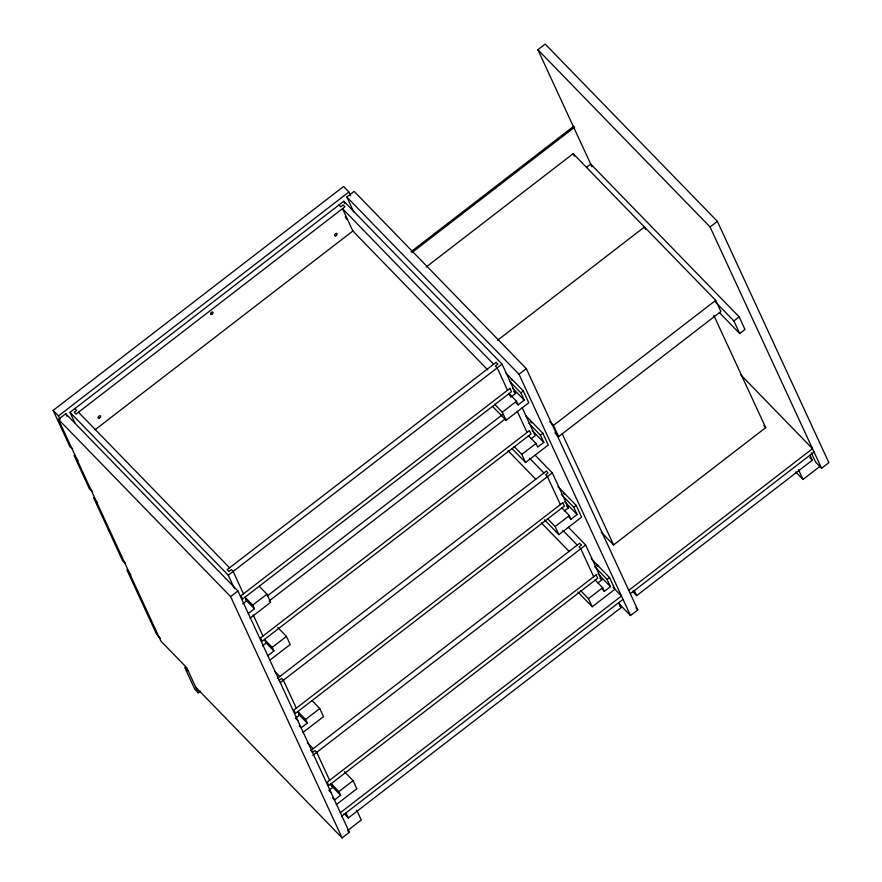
<?xml version="1.0" encoding="UTF-8"?>
<svg xmlns="http://www.w3.org/2000/svg" width="882" height="882" viewBox="0 0 882 882"><rect width="100%" height="100%" fill="white"/><g stroke="black" fill="none" stroke-linecap="round" stroke-linejoin="round"><path stroke-width="1.32" d="M72.666 448.861L69.932 446.755L53.141 410.417L343.572 186.499L348.908 192L350.606 195.661M60.174 419.567L58.488 415.918L348.908 192M200.512 691.146L198.329 692.822L186.697 667.663L160.877 641.071L58.433 419.369L65.731 413.735L237.92 590.995L349.404 832.266L342.106 837.9L195.749 687.232M353.737 211.967L346.835 197.017L354.134 191.394L526.322 368.643L637.807 609.925L630.509 615.559L619.032 603.74M591.976 166.808L537.877 49.734L545.186 44.1L717.375 221.36L828.86 462.631L821.561 468.265L815.817 462.355M75.113 423.327L70.031 412.324L343.826 201.228L502.067 364.123L515.628 393.482L510.755 397.231M95.069 429.766L353.109 230.819M411.001 251.734L573.818 126.203M411.894 252.649L574.711 127.129M426.193 267.003L573.19 153.666L715.699 300.354L720.87 311.544L558.615 436.634L554.899 432.808M586.497 167.326L590.719 164.074L739.16 316.881L744.97 329.46L739.7 333.528L719.591 312.823M497.437 340.353L644.444 227.016L645.591 229.496M234.48 588.669L228.262 575.207L502.067 364.123M342.106 837.9L230.621 596.618L237.92 590.995M630.509 615.559L519.024 374.277L526.322 368.643M821.561 468.265L710.076 226.983L717.375 221.36M242.804 603.817L246.695 600.818L245.02 597.18M516.268 402.898L518.186 404.871L524.272 400.185L520.909 392.909L523.346 391.035L506.103 373.284M523.346 391.035L528.77 402.776L506.048 420.295L502.31 412.181L516.499 401.244L508.826 393.339M248.338 613.453L254.413 608.756L252.737 605.129L266.937 594.181L259.264 586.287M267.334 595.934L502.508 414.628M269.01 601.061L505.794 418.509M250.124 618.139L270.686 602.285L266.937 594.181M262.307 646.032L266.21 643.033L264.523 639.395M531.24 438.696L535.131 435.697L522.133 407.561M528.34 435.554L536.013 443.459L537.689 447.086L543.775 442.4L540.412 435.135L542.849 433.249L525.606 415.499M558.615 436.634L553.444 425.444L715.699 300.354M542.849 433.249L548.273 445.002L525.562 462.51L521.813 454.406L536.013 443.459M267.841 655.668L273.927 650.982L272.24 647.344L286.441 636.396L277.808 627.51M269.638 660.353L290.189 644.51L286.441 636.396M739.7 333.528L733.879 320.949L739.16 316.881M277.389 678.423L546.322 471.087L548.097 472.928L545.671 474.803L547.446 476.633L560.368 504.592M279.175 680.265L281.601 678.379L283.387 680.22L296.308 708.18M280.465 682.47L552.319 472.884L535.054 455.112M295.646 718.168L299.538 715.17L297.851 711.531M564.568 510.832L568.46 507.834L552.319 472.884M569.099 517.249L571.018 519.222L577.104 514.537L573.741 507.26L576.178 505.386L557.975 486.655M576.178 505.386L581.602 517.128L558.89 534.646L555.142 526.532L569.342 515.584L561.669 507.69M299.252 725.831L301.17 727.804L307.256 723.108L305.58 719.48L319.769 708.533L312.096 700.628M302.967 732.479L323.518 716.636L319.769 708.533M312.823 755.356L585.648 545.01L568.383 527.249M601.204 532.177L613.585 544.933L765.697 427.66L713.814 315.37M328.975 790.294L332.867 787.295L331.18 783.657M597.897 582.958L601.789 579.959L585.648 545.01M602.428 589.374L604.346 591.359L610.432 586.662L607.07 579.397L609.506 577.523L591.304 558.78M609.506 577.523L614.93 589.264L592.219 606.772L588.47 598.669L602.671 587.721L594.997 579.816M332.58 797.956L334.498 799.93L340.584 795.244L338.909 791.606L353.098 780.658L344.465 771.772M336.296 804.616L356.846 788.773L353.098 780.658M340.364 812.697L621.468 595.978L613.023 587.291M628.767 590.356L812.509 448.695L740.891 374.96M341.918 816.059L623.012 599.341M630.321 593.707L814.064 452.047M344.057 813.59L348.302 817.956L621.281 607.5L618.955 602.461M632.46 591.249L636.694 595.615L812.333 460.206L810.007 455.178M347.497 830.635L361.267 820.028L356.769 810.282M795.74 472.002L802.995 479.466L819.94 466.402M78.046 460.503L74.055 455.432L89.446 488.97L92.169 491.076M97.549 502.718L93.569 497.646L122.774 561.106L125.498 563.212M130.878 574.855L126.843 569.805L156.742 634.632L160.315 638.303M531.339 422.5L531.824 422.831L530.391 421.243M537.877 49.734L710.076 226.983M715.688 302.217L733.879 320.949M809.786 457.582L812.333 460.206M763.79 425.697L765.697 427.66M346.835 197.017L519.024 374.277M549.651 421.541L553.444 425.444M338.964 204.988L340.739 206.818L343.175 204.944L344.95 206.774L76.028 414.11L74.242 412.28L76.679 410.406L74.893 408.564M493.633 364.211L342.525 208.659L352.855 231.018L487.713 369.845M509.41 381.079L520.909 392.909M512.773 388.345L524.272 400.185M513.71 391.509L515.628 393.482M528.924 423.294L540.412 435.135M532.276 430.57L543.775 442.4M494.637 404.287L502.31 412.181M492.641 406.492L506.048 420.295M529.542 458.199L543.885 472.973M561.294 494.438L573.741 507.26M514.14 446.501L521.813 454.406M564.645 501.715L577.104 514.537M512.144 448.706L525.562 462.51M566.542 505.86L568.46 507.834M508.032 450.713L535.76 479.268M562.87 530.336L577.214 545.098M635.9 607.952L637.807 609.925M594.622 566.575L607.07 579.397M547.468 518.638L555.142 526.532M597.985 573.84L610.432 586.662M544.525 519.851L558.89 534.646M599.881 577.986L601.789 579.959M541.361 522.85L569.088 551.393M619.583 605.747L621.281 607.5M580.797 590.764L588.47 598.669M577.853 591.976L592.219 606.772M78.454 412.236L229.574 567.788M70.031 412.324L228.262 575.207M245.064 597.224L252.737 605.129M245.78 599.87L254.413 608.756M53.141 410.417L58.488 415.918M58.433 419.369L230.621 596.618M264.567 639.45L272.24 647.344M265.295 642.096L273.927 650.982M275.041 671.632L279.826 676.549M297.907 711.576L305.58 719.48M298.623 714.222L307.256 723.108M295.9 718.554L297.807 720.528M307.41 742.776L313.154 748.686M331.235 783.712L338.909 791.606M330.993 785.366L340.584 795.244M329.229 790.691L331.136 792.664M347.497 830.304L349.404 832.266M188.252 671.015L184.691 667.354L194.768 689.162L198.329 692.822M511.207 378.907L511.825 379.657M564.844 494.273L563.719 493.38M512.012 379.922L512.321 380.616M598.327 566.652L596.882 565.064L597.191 565.759M811.33 452.863L815.618 462.146M798.497 469.731L802.995 479.466M573.19 153.666L574.347 156.147M562.286 433.889L613.585 544.933M634.367 590.587L636.694 595.615M516.499 401.244L518.186 404.871M569.342 515.584L571.018 519.222M602.671 587.721L604.346 591.359M507.536 390.241L497.194 367.882L495.419 366.041L497.845 364.167L496.07 362.337L227.137 569.673L228.923 571.503L231.349 569.629L233.135 571.459L243.465 593.829M509.079 393.604L510.204 396.018M517.282 411.332L527.039 432.456M593.696 576.729L580.775 548.769L579 546.928L581.436 545.054L579.65 543.224L310.718 750.56L312.504 752.39L314.94 750.516L316.715 752.346L329.636 780.305M343.826 201.228L344.961 203.676M345.336 216.763L346.483 219.243M345.976 812.928L348.302 817.956M253.211 614.919L262.979 636.043M65.731 413.735L66.878 416.227M509.961 388.367L241.04 595.703L242.583 599.054L511.516 391.718L509.961 388.367M529.476 430.581L260.543 637.918L262.097 641.269L531.019 433.944L529.476 430.581M562.804 502.718L293.871 710.054L295.426 713.406L564.348 506.07L562.804 502.718M596.133 574.843L327.2 782.18L328.754 785.542L597.676 578.206L596.133 574.843M99.302 418.09A1.555 0.893 -44.2 0 0 100.493 415.918A1.555 0.893 -44.2 0 0 98.277 416.932A1.555 0.893 -44.2 0 0 99.302 418.09M335.612 235.847A1.555 0.893 -44.2 0 0 337.034 233.697A1.555 0.893 -44.2 0 0 334.862 234.458A1.555 0.893 -44.2 0 0 335.612 235.847M211.724 314.356A1.555 0.893 -44.2 0 0 212.915 312.173A1.555 0.893 -44.2 0 0 210.71 313.198A1.555 0.893 -44.2 0 0 211.724 314.356"/></g></svg>
